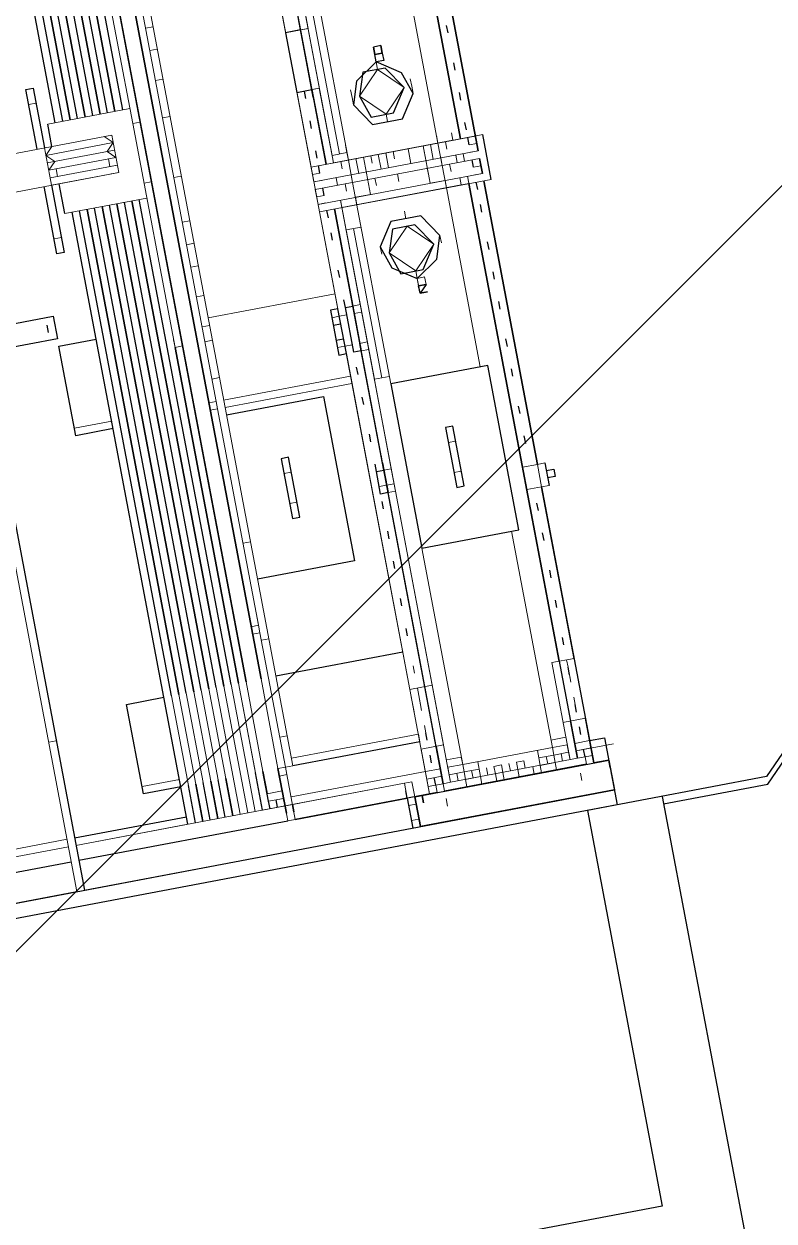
# Model space of a CAD drawing. Extents: x 407440 to 411585, y 6041728 to 6045069.
# Drawn here: x 408245.25 to 408250.91, y 6044238.02 to 6044247.07 of the extents above; entities that cross this region are included whole.
import ezdxf

# ---------------------------------------------------------------- set-up
doc = ezdxf.new("R2010")
doc.units = 0
doc.header["$LTSCALE"] = 5
doc.linetypes.add('foc-TIELINE', pattern=[1.875, 1.25, -0.625])
doc.layers.add('P-PROPOSED-EXISTING-H', color=59, linetype='Continuous')
doc.layers.add('T-TIE', color=201, linetype='foc-TIELINE')

# ---------------------------------------------------------------- blocks, each defined once
blk = doc.blocks.new('P-RIG-877')
at = {"layer": 'T-TIE', "linetype": 'ByBlock', "lineweight": 25}
for points in [[(-1.1366, -19.3106), (-1.1366, -19.1499), (-1.217, -19.0695), (-1.217, -18.8514), (-3.295, -18.8514), (-3.295, -19.0695), (-3.3294, -19.1039)], [(-1.217, -18.8628), (-1.217, -19.081), (-1.1481, -19.1499), (-1.1481, -19.4254), (-0.5396, -19.4254), (-0.5396, -24.2129), (-0.4248, -24.2129), (-0.31, -24.2129), (-0.31, -19.4254), (0.287, -19.4254), (0.287, -19.1499), (0.3674, -19.081), (0.3674, -18.8628), (2.4339, -18.8628), (2.4339, -19.081), (2.5143, -19.1499), (2.4454, -19.0695), (2.4454, -18.8514), (0.3559, -18.8514), (0.3559, -19.0695), (0.3215, -19.1039)], [(-1.1481, -19.3106), (-0.4248, -19.3106), (-0.4248, -33.0186), (-4.0871, -33.0186), (-4.0871, -28.7477)], [(-1.6647, -19.391), (-1.6647, -19.3795), (-1.6532, -19.3795), (-1.6532, -19.391)], [(-1.5614, -20.4701), (-1.171, -20.4701), (-1.171, -19.3795)], [(-1.217, -19.3795), (-1.2055, -19.3795), (-1.217, -19.3795), (-1.171, -19.3795), (-1.171, -19.678), (-1.217, -19.678), (-1.217, -19.3795), (-1.217, -19.4024), (-1.2858, -19.4024)], [(-1.2514, -19.4024), (-1.2514, -19.3795), (-1.1481, -19.3795), (-1.1481, -20.8834), (-1.2514, -20.8834), (-1.2514, -20.6538)], [(-2.1125, -19.391), (-2.1813, -19.391)], [(-1.6762, -19.391), (-1.6417, -19.391)], [(-2.3421, -19.4139), (-2.3535, -19.4139)], [(-2.2847, -19.4139), (-2.2961, -19.4139)], [(-2.2387, -19.4139), (-2.2502, -19.4139)], [(-2.1928, -19.4139), (-2.2043, -19.4139)], [(-2.1699, -19.4139), (-2.1813, -19.4139)], [(-2.1354, -19.4139), (-2.1469, -19.4139)], [(-2.101, -19.4139), (-2.1125, -19.4139)], [(-2.0665, -19.4139), (-2.078, -19.4139)], [(-2.0091, -19.4139), (-2.0206, -19.4139)], [(-1.9632, -19.4139), (-1.9747, -19.4139)], [(-1.9173, -19.4139), (-1.9288, -19.4139)], [(-1.8599, -19.4139), (-1.8714, -19.4139)], [(-1.814, -19.4139), (-1.8254, -19.4139)], [(-1.7566, -19.4139), (-1.768, -19.4139)], [(-1.7106, -19.4139), (-1.7221, -19.4139)], [(-1.3777, -19.4024), (-1.6417, -19.4024), (-1.217, -19.4024), (-1.2284, -19.4024)], [(-1.6073, -19.4139), (-1.6188, -19.4139)], [(-1.5614, -19.4139), (-1.5729, -19.4139)], [(-1.504, -19.4139), (-1.5155, -19.4139)], [(-1.4581, -19.4139), (-1.4695, -19.4139)], [(-1.4006, -19.4139), (-1.4121, -19.4139)], [(-1.3547, -19.4139), (-1.3662, -19.4139)], [(-1.2973, -19.4139), (-1.3088, -19.4139)], [(-1.2629, -19.4139), (-1.2744, -19.4139)], [(-1.2284, -19.4139), (-1.2399, -19.4139)], [(-1.217, -19.4139), (-1.217, -19.632)], [(-3.272, -19.4254), (-2.1813, -19.4254), (-3.1342, -19.4254)], [(-1.3777, -19.4254), (-2.1125, -19.4254), (-1.2284, -19.4254), (-1.2858, -19.4254)], [(-2.3306, -19.5172), (-2.3421, -19.5172), (-2.3306, -19.5172), (-2.3421, -19.5172), (-2.3421, -19.5287), (-2.3306, -19.5287), (-2.3421, -19.5287), (-2.3306, -19.5287)], [(-2.388, -19.632), (-2.388, -19.655), (-2.2961, -19.655), (-2.2961, -19.632), (-2.1813, -19.632), (-3.272, -19.632)], [(-2.2961, -19.632), (-2.2847, -19.632), (-2.3995, -19.632), (-2.411, -19.632)], [(-1.2858, -19.632), (-1.2284, -19.632), (-2.1125, -19.632), (-1.9632, -19.632), (-1.9747, -19.632)], [(-1.7106, -19.632), (-1.8943, -19.632), (-1.9058, -19.632)], [(-1.7221, -19.632), (-1.6762, -19.632), (-1.6762, -19.6435), (-1.7106, -19.6435), (-1.7106, -19.632), (-1.7221, -19.632), (-1.7336, -19.632)], [(-1.4351, -19.632), (-1.6762, -19.632), (-1.6877, -19.632)], [(-2.2847, -19.6435), (-2.2961, -19.6435)], [(-2.2387, -19.6435), (-2.2502, -19.6435)], [(-2.1928, -19.6435), (-2.2043, -19.6435)], [(-2.1699, -19.6435), (-2.1813, -19.6435)], [(-2.1354, -19.6435), (-2.1469, -19.6435)], [(-2.101, -19.6435), (-2.1125, -19.6435)], [(-2.0665, -19.6435), (-2.078, -19.6435)], [(-2.0091, -19.6435), (-2.0206, -19.6435)], [(-1.9632, -19.6435), (-1.9747, -19.6435)], [(-1.8599, -19.6435), (-1.8714, -19.6435)], [(-1.814, -19.6435), (-1.8254, -19.6435)], [(-1.7566, -19.6435), (-1.768, -19.6435)], [(-1.7106, -19.6435), (-1.7221, -19.6435)], [(-1.6532, -19.6435), (-1.6647, -19.6435)], [(-1.6073, -19.6435), (-1.6188, -19.6435)], [(-1.5614, -19.6435), (-1.5729, -19.6435)], [(-1.504, -19.6435), (-1.5155, -19.6435)], [(-1.4581, -19.6435), (-1.4695, -19.6435)], [(-1.2973, -19.6435), (-1.3088, -19.6435)], [(-1.2629, -19.6435), (-1.2744, -19.6435)], [(-1.2284, -19.6435), (-1.2399, -19.6435)], [(-1.217, -19.655), (-1.217, -19.6435), (-1.217, -19.8617), (-1.217, -19.6895), (-1.2284, -19.6895)], [(-1.9402, -19.6665), (-1.9402, -19.655)], [(-1.9173, -19.6665), (-1.9173, -19.655)], [(-1.4351, -19.655), (-1.4351, -19.8502)], [(-1.2973, -19.655), (-1.2973, -19.8502)], [(-1.171, -19.678), (-1.217, -19.678), (-1.171, -19.678)], [(-1.8369, -19.8502), (-1.8369, -19.7009), (-1.5843, -19.7009), (-1.5843, -19.8502)], [(-1.217, -19.6895), (-1.171, -19.6895)], [(-3.2376, -19.8846), (-3.2605, -19.8846), (-3.2605, -19.8961), (-1.4351, -19.8961), (-3.2376, -19.8961)], [(-1.2399, -19.8731), (-1.2514, -19.8731)], [(-1.2399, -19.8846), (-1.2514, -19.8846)], [(-1.217, -20.1946), (-1.217, -19.8731)], [(-1.2399, -19.8961), (-1.2514, -19.8961), (-1.2973, -19.8961), (-1.2629, -19.8961)], [(-2.3191, -19.942), (-3.2605, -19.942), (-3.2605, -19.9305), (-2.3191, -19.9305), (-3.2605, -19.9305), (-3.2605, -19.9191), (-2.3191, -19.9191)], [(-1.4351, -19.9191), (-2.1813, -19.9191)], [(-1.2399, -19.9076), (-1.2973, -19.9076)], [(-1.4351, -19.942), (-2.1813, -19.942)], [(-2.3191, -19.988), (-3.2605, -19.988), (-3.2605, -19.965), (-2.3191, -19.965)], [(-1.4351, -19.965), (-2.1813, -19.965)], [(-1.2399, -19.965), (-1.2973, -19.965)], [(-1.4351, -19.988), (-2.1813, -19.988)], [(-1.2399, -19.988), (-1.2973, -19.988)], [(-2.3191, -20.0109), (-3.2605, -20.0109), (-3.2605, -20.0224)], [(-1.4351, -20.0109), (-2.1813, -20.0109)], [(-1.2399, -20.0109), (-1.2973, -20.0109)], [(-2.3191, -20.0224), (-3.2605, -20.0224), (-3.2605, -20.1946)], [(-1.2399, -20.0224), (-2.1813, -20.0224)], [(-1.8484, -20.0224), (-1.8484, -20.0798), (-1.9862, -20.0798), (-1.9862, -20.0224)], [(-1.2973, -20.0224), (-1.2973, -20.0798), (-1.4351, -20.0798), (-1.4351, -20.0224)], [(-1.2514, -20.1946), (-1.2514, -20.0224)], [(-2.2847, -20.0568), (-2.3765, -20.0568), (-2.3765, -20.0454), (-2.2847, -20.0454)], [(-2.2847, -20.0339), (-2.3191, -20.0339)], [(-2.1813, -20.0339), (-2.2273, -20.0339)], [(-2.2273, -20.0454), (-2.1239, -20.0454), (-2.1239, -20.0568), (-2.2273, -20.0568)], [(-2.0206, -20.2979), (-2.0321, -20.2979), (-2.0321, -20.0798), (-1.9976, -20.0798), (-1.9976, -20.2979), (-2.0091, -20.2979)], [(-2.0091, -20.0913), (-2.0206, -20.0913)], [(-1.9976, -20.1946), (-1.171, -20.1946)], [(-1.217, -20.4701), (-1.217, -20.2061)]]:
    blk.add_lwpolyline(points, dxfattribs=at)
at = {"layer": 'T-TIE', "linetype": 'ByBlock', "lineweight": 18}
for points in [[(-1.2399, -19.4254), (-1.2399, -19.368)], [(-1.194, -19.3795), (-1.2055, -19.3795)], [(-2.1125, -19.391), (-2.1125, -19.655), (-2.1813, -19.655), (-2.1813, -19.5976), (-2.6635, -19.5976)], [(-2.6635, -19.4598), (-2.1813, -19.4598), (-2.1813, -19.391)], [(-1.6762, -19.4024), (-1.6762, -19.391)], [(-1.6417, -19.4024), (-1.6417, -19.391)], [(-2.1813, -19.6435), (-2.1699, -19.6435), (-2.1699, -19.655), (-2.1813, -19.655), (-2.1813, -19.4024), (-2.1699, -19.4024), (-2.1699, -19.4139), (-2.1813, -19.4139)], [(-2.1584, -19.4024), (-2.1584, -19.4139)], [(-2.1469, -19.6435), (-2.1354, -19.6435), (-2.1354, -19.655), (-2.1469, -19.655), (-2.1239, -19.655), (-2.1239, -19.4024), (-2.1239, -19.4139)], [(-2.1469, -19.4139), (-2.1354, -19.4139), (-2.1354, -19.4024), (-2.1469, -19.4024)], [(-1.6417, -19.4254), (-1.6417, -19.4024), (-1.6762, -19.4024), (-1.6762, -19.4254)], [(-1.217, -19.4828), (-1.2284, -19.4828), (-1.2399, -19.4828), (-1.2284, -19.4828), (-1.2399, -19.4828), (-1.2399, -19.4598), (-1.2284, -19.4598), (-1.2399, -19.4598), (-1.2514, -19.4598), (-1.2399, -19.4598), (-1.2514, -19.4598), (-1.2514, -19.4369), (-1.2399, -19.4369), (-1.2284, -19.4369), (-1.3777, -19.4369), (-1.3777, -19.4024)], [(-1.3547, -19.4139), (-1.3432, -19.4139), (-1.3662, -19.4139), (-1.3777, -19.4139)], [(-1.3662, -19.4024), (-1.3432, -19.4024)], [(-1.3088, -19.4139), (-1.2973, -19.4139), (-1.3088, -19.4139), (-1.3203, -19.4139)], [(-1.3088, -19.4024), (-1.2973, -19.4024)], [(-1.2858, -19.4369), (-1.2858, -19.4024)], [(-1.2399, -19.4024), (-1.2514, -19.4024), (-1.2399, -19.4024), (-1.2399, -19.4254), (-1.2284, -19.4254), (-1.2284, -19.6206), (-1.2399, -19.6206), (-1.2514, -19.6206), (-1.2514, -19.5976), (-1.2399, -19.5976), (-1.2514, -19.5976), (-1.2629, -19.5976), (-1.2629, -19.6206)], [(-1.2629, -19.4254), (-1.2514, -19.4254), (-1.2514, -19.4024)], [(-1.217, -19.4024), (-1.2629, -19.4024)], [(-1.2284, -19.4254), (-1.2284, -19.4024), (-1.217, -19.4024)], [(-1.2284, -19.4139), (-1.217, -19.4139)], [(-2.1813, -19.4254), (-3.1342, -19.4254), (-3.272, -19.4254), (-3.2835, -19.4254), (-3.272, -19.4254)], [(-3.2261, -19.4254), (-2.1813, -19.4254), (-2.1813, -19.6206), (-2.2961, -19.6206), (-2.2961, -19.632), (-2.2961, -19.6206), (-2.2961, -19.655)], [(-2.1469, -19.4254), (-2.1584, -19.4254)], [(-1.2858, -19.4254), (-1.3777, -19.4254), (-2.1239, -19.4254)], [(-1.9632, -19.632), (-1.9632, -19.6206), (-2.1125, -19.6206), (-2.1125, -19.4254), (-1.2858, -19.4254), (-1.2284, -19.4254), (-1.2399, -19.4254)], [(-1.2858, -19.655), (-1.2284, -19.655), (-1.2284, -19.632), (-1.217, -19.632), (-1.217, -19.4254)], [(-1.194, -19.4254), (-1.2055, -19.4254)], [(-3.008, -19.632), (-3.0194, -19.632), (-3.0194, -19.6206), (-3.0424, -19.6206), (-3.0424, -19.632), (-3.0424, -19.6206), (-3.1342, -19.6206), (-2.1813, -19.6206), (-2.1813, -19.4369), (-2.1928, -19.4369)], [(-2.1699, -19.4484), (-2.1813, -19.4484)], [(-2.1584, -19.4369), (-2.1469, -19.4369)], [(-2.1354, -19.4484), (-2.1469, -19.4484)], [(-1.217, -19.4598), (-1.2284, -19.4598), (-1.2399, -19.4598), (-1.2514, -19.4598), (-1.2514, -19.4369), (-1.2514, -19.4598), (-1.2514, -19.5976), (-1.5843, -19.5976)], [(-1.5843, -19.4598), (-1.2514, -19.4598), (-1.2399, -19.4598), (-1.2284, -19.4598), (-1.2399, -19.4598), (-1.2399, -19.4369)], [(-1.2629, -19.4369), (-1.2629, -19.4598)], [(-1.2284, -19.4484), (-1.2399, -19.4484)], [(-2.1928, -19.4598), (-2.1813, -19.4598), (-2.1125, -19.4598), (-2.1239, -19.4598), (-2.1125, -19.4598), (-1.8369, -19.4598)], [(-2.1813, -19.4828), (-2.1813, -19.4598), (-2.1813, -19.4828)], [(-2.1584, -19.4598), (-2.1469, -19.4598)], [(-2.1239, -19.4828), (-2.1239, -19.4598), (-2.1239, -19.4828)], [(-1.2514, -19.4598), (-1.2514, -19.5976), (-1.2514, -19.4598)], [(-1.2399, -19.4598), (-1.2284, -19.4598), (-1.2399, -19.4598)], [(-1.2284, -19.4828), (-1.2284, -19.4598)], [(-2.2617, -19.4828), (-2.2732, -19.4828), (-2.2847, -19.4828)], [(-2.1813, -19.4713), (-2.1584, -19.4713)], [(-2.1699, -19.4828), (-2.1813, -19.4828), (-2.1813, -19.5746)], [(-2.1813, -19.4828), (-2.1239, -19.4828), (-2.1813, -19.4828)], [(-2.1354, -19.4828), (-2.1469, -19.4828)], [(-2.0321, -19.4828), (-2.0436, -19.4828)], [(-1.2399, -19.4828), (-1.2514, -19.4828)], [(-1.2399, -19.4828), (-1.2514, -19.4828)], [(-1.2399, -19.4713), (-1.2284, -19.4713)], [(-1.2399, -19.4713), (-1.2399, -19.4713)], [(-1.2284, -19.4713), (-1.2284, -19.4713)], [(-2.2732, -19.4943), (-2.2732, -19.4943)], [(-2.1584, -19.5058), (-2.1813, -19.5058), (-2.1584, -19.5058)], [(-2.0321, -19.4943), (-2.0321, -19.4943)], [(-1.217, -19.5172), (-1.2284, -19.5172), (-1.2399, -19.5172), (-1.2399, -19.5058), (-1.2284, -19.5058)], [(-1.217, -19.4943), (-1.2284, -19.4943)], [(-2.3306, -19.5172), (-2.3191, -19.5172), (-2.3191, -19.5287), (-2.3076, -19.5287), (-2.3191, -19.5287)], [(-1.9747, -19.5287), (-1.9862, -19.5287), (-1.9862, -19.5172), (-1.9747, -19.5172)], [(-1.7336, -19.5287), (-1.7336, -19.5172)], [(-1.6877, -19.5287), (-1.6877, -19.5172)], [(-2.3421, -19.5287), (-2.3191, -19.5287), (-2.3421, -19.5287)], [(-2.3076, -19.5287), (-2.3076, -19.5287)], [(-2.2387, -19.5287), (-2.2387, -19.5287)], [(-2.1699, -19.5287), (-2.1813, -19.5287)], [(-2.1584, -19.5402), (-2.1813, -19.5402)], [(-2.1354, -19.5287), (-2.1469, -19.5287)], [(-2.0665, -19.5287), (-2.0665, -19.5287)], [(-1.9976, -19.5287), (-1.9976, -19.5287)], [(-1.9632, -19.5287), (-1.9862, -19.5287), (-1.9632, -19.5287)], [(-1.2284, -19.5287), (-1.2399, -19.5287)], [(-1.217, -19.5517), (-1.2284, -19.5517), (-1.2399, -19.5517), (-1.2399, -19.5402), (-1.2284, -19.5402), (-1.217, -19.5402)], [(-2.1813, -19.5517), (-2.1584, -19.5517)], [(-2.2617, -19.5746), (-2.2732, -19.5746), (-2.2847, -19.5746)], [(-2.2732, -19.5632), (-2.2732, -19.5632)], [(-2.1699, -19.5632), (-2.1813, -19.5632)], [(-2.1813, -19.5746), (-2.1239, -19.5746), (-2.1813, -19.5746)], [(-2.1813, -19.5976), (-2.1813, -19.5746), (-2.1813, -19.5976)], [(-2.1354, -19.5632), (-2.1469, -19.5632)], [(-2.1239, -19.5746), (-2.1239, -19.5976), (-2.1239, -19.5746)], [(-2.0321, -19.5746), (-2.0436, -19.5746)], [(-2.0321, -19.5632), (-2.0321, -19.5632)], [(-1.2514, -19.5746), (-1.2399, -19.5746), (-1.2514, -19.5746), (-1.2399, -19.5746), (-1.2284, -19.5746), (-1.2399, -19.5746), (-1.2399, -19.5976), (-1.2514, -19.5976), (-1.2399, -19.5976), (-1.2284, -19.5976), (-1.2284, -19.5746), (-1.2399, -19.5746)], [(-1.2284, -19.5632), (-1.2399, -19.5632)], [(-1.2399, -19.5746), (-1.2284, -19.5746), (-1.2399, -19.5746)], [(-1.217, -19.5746), (-1.2284, -19.5746)], [(-2.1584, -19.5861), (-2.1813, -19.5861)], [(-1.2399, -19.5861), (-1.2284, -19.5861)], [(-1.2399, -19.5861), (-1.2399, -19.5861)], [(-1.2284, -19.5861), (-1.2284, -19.5861)], [(-2.1928, -19.5976), (-2.1928, -19.6206), (-2.4224, -19.6206), (-2.4224, -19.6091), (-2.1928, -19.6091)], [(-1.8369, -19.5976), (-2.1469, -19.5976), (-2.1813, -19.5976), (-2.1928, -19.5976), (-2.2043, -19.5976)], [(-2.1699, -19.6091), (-2.1813, -19.6091)], [(-2.1469, -19.5976), (-2.1584, -19.5976)], [(-2.1354, -19.6091), (-2.1469, -19.6091)], [(-2.078, -19.5976), (-2.078, -19.6206), (-1.8484, -19.6206), (-1.8484, -19.5976)], [(-2.078, -19.6091), (-1.8484, -19.6091)], [(-1.2399, -19.6206), (-1.2399, -19.5976), (-1.2284, -19.5976), (-1.2399, -19.5976), (-1.2284, -19.5976), (-1.2399, -19.5976), (-1.2514, -19.5976), (-1.2514, -19.6206), (-1.2514, -19.5976), (-1.2399, -19.5976), (-1.2284, -19.5976), (-1.217, -19.5976)], [(-1.2284, -19.6091), (-1.2399, -19.6091)], [(-2.388, -19.655), (-2.388, -19.6206), (-2.388, -19.632), (-2.388, -19.6206), (-3.008, -19.6206), (-3.008, -19.632), (-3.1228, -19.632), (-3.1228, -19.655), (-2.1584, -19.655), (-2.1584, -19.6435)], [(-2.1584, -19.655), (-3.1228, -19.655), (-3.0194, -19.655), (-3.0194, -19.6435), (-3.0194, -19.6206), (-3.0194, -19.632), (-3.0194, -19.6206)], [(-2.1239, -19.6206), (-2.1125, -19.6206), (-2.1239, -19.6206), (-1.3777, -19.6206), (-1.2284, -19.6206), (-1.2284, -19.632), (-1.2399, -19.632), (-1.2399, -19.655)], [(-1.9058, -19.632), (-1.9058, -19.6206)], [(-1.3777, -19.6206), (-1.3777, -19.655), (-1.8943, -19.655), (-1.217, -19.655), (-1.2858, -19.655), (-1.2858, -19.6206), (-1.6762, -19.6206), (-1.6762, -19.632), (-1.6762, -19.6206), (-1.7106, -19.6206), (-1.7106, -19.632), (-1.7106, -19.6206), (-1.8943, -19.6206), (-1.8943, -19.632), (-1.8943, -19.6206)], [(-1.7106, -19.6435), (-1.7106, -19.6206)], [(-1.6877, -19.6435), (-1.6877, -19.6206)], [(-1.2399, -19.632), (-1.2284, -19.632), (-1.2858, -19.632), (-1.3777, -19.632), (-1.4351, -19.632)], [(-1.2514, -19.8617), (-1.2514, -19.655), (-1.2514, -19.632)], [(-1.194, -19.632), (-1.2055, -19.632)], [(-2.1239, -19.6435), (-2.1239, -19.655), (-2.1469, -19.655)], [(-1.9517, -19.6665), (-1.9517, -19.655), (-1.9517, -19.6435)], [(-1.9058, -19.6665), (-1.9058, -19.655), (-1.9058, -19.6435)], [(-1.4006, -19.6435), (-1.4121, -19.6435)], [(-1.3662, -19.6435), (-1.3777, -19.6435)], [(-1.2973, -19.6435), (-1.3088, -19.6435), (-1.2973, -19.6435), (-1.3088, -19.6435), (-1.3203, -19.6435)], [(-1.2284, -19.6435), (-1.217, -19.6435)], [(-3.1342, -19.655), (-2.1813, -19.655)], [(-1.9517, -19.655), (-2.1125, -19.655), (-1.9632, -19.655), (-2.1125, -19.655)], [(-1.9058, -19.655), (-1.3777, -19.655)], [(-1.8599, -19.8502), (-1.8599, -19.655)], [(-1.8484, -19.8502), (-1.8484, -19.655)], [(-1.4351, -19.655), (-1.4351, -19.8502)], [(-1.3432, -19.655), (-1.3662, -19.655)], [(-1.2973, -19.655), (-1.3088, -19.655), (-1.3088, -19.8502)], [(-1.2284, -19.6895), (-1.217, -19.6895), (-1.2399, -19.6895), (-1.2399, -19.678), (-1.217, -19.678), (-1.2055, -19.678), (-1.2055, -19.6895), (-1.2055, -19.678), (-1.194, -19.678), (-1.1825, -19.678), (-1.1825, -19.6895), (-1.1825, -19.678)], [(-1.2399, -19.8617), (-1.2399, -19.6895), (-1.2399, -20.1946), (-1.2399, -20.0224)], [(-1.171, -20.1946), (-1.171, -19.6895)], [(-1.7336, -19.7813), (-1.7336, -19.7698)], [(-1.6877, -19.7813), (-1.6877, -19.7698)], [(-1.8943, -19.8617), (-1.8943, -19.8502), (-3.2031, -19.8502)], [(-2.6406, -19.8617), (-2.6406, -19.8731), (-2.652, -19.8731), (-2.652, -19.8617), (-2.6406, -19.8617), (-1.8599, -19.8617), (-1.8484, -19.8617), (-1.8599, -19.8617), (-1.8599, -19.8731), (-1.8484, -19.8731), (-1.8484, -19.8617), (-1.8599, -19.8617), (-1.8484, -19.8617), (-1.5155, -19.8617), (-1.5155, -19.8731), (-1.5269, -19.8731)], [(-2.4339, -19.8502), (-2.4339, -19.8617)], [(-2.3995, -19.8502), (-2.3995, -19.8617)], [(-2.3535, -19.8502), (-2.3535, -19.8617)], [(-2.2961, -19.8617), (-2.2961, -19.8502)], [(-2.2043, -19.8617), (-2.2043, -19.8502)], [(-2.1354, -19.8502), (-2.1354, -19.8617)], [(-2.101, -19.8502), (-2.101, -19.8617)], [(-2.0665, -19.8502), (-2.0665, -19.8617)], [(-2.0206, -19.8617), (-2.0206, -19.8502)], [(-1.9747, -19.8617), (-1.9747, -19.8502)], [(-1.9517, -19.8502), (-1.9517, -19.8617)], [(-1.2973, -19.8617), (-1.2858, -19.8617), (-1.2973, -19.8617), (-1.2973, -19.8502), (-1.8943, -19.8502)], [(-1.8484, -19.8617), (-1.8484, -19.8731), (-1.8484, -19.8617)], [(-1.6417, -19.8617), (-1.6417, -19.8502)], [(-1.5155, -19.8731), (-1.504, -19.8731), (-1.504, -19.8617), (-1.5155, -19.8617), (-1.5155, -19.8731), (-1.504, -19.8731), (-1.5155, -19.8731), (-1.5269, -19.8731), (-1.5155, -19.8731), (-1.504, -19.8731), (-1.504, -19.8617), (-1.5155, -19.8617), (-1.5269, -19.8617), (-1.5155, -19.8617), (-1.504, -19.8617), (-1.2973, -19.8617), (-1.2858, -19.8617), (-1.217, -19.8617), (-1.217, -20.1946)], [(-1.4925, -19.8502), (-1.4925, -19.8617)], [(-1.3432, -19.8502), (-1.3432, -19.8617)], [(-1.2858, -19.8731), (-1.2858, -19.8617), (-1.2858, -19.8731)], [(-1.2399, -19.9076), (-1.2399, -19.8502)], [(-1.8599, -19.8731), (-1.8484, -19.8731), (-1.8599, -19.8731), (-1.8484, -19.8731), (-1.8599, -19.8731), (-1.8714, -19.8731)], [(-1.4351, -19.8731), (-1.2973, -19.8731), (-1.4351, -19.8731)], [(-1.2858, -19.8731), (-1.2973, -19.8731), (-1.2858, -19.8731), (-1.2973, -19.8731), (-1.3088, -19.8731)], [(-1.2629, -19.8961), (-1.2629, -19.8731), (-1.2744, -19.8731)], [(-1.217, -19.8731), (-1.2744, -19.8731)], [(-1.2514, -19.8961), (-1.2514, -19.8731)], [(-2.5487, -19.8961), (-2.5487, -19.9076), (-2.2961, -19.9076), (-2.2961, -19.8961)], [(-2.2043, -19.9076), (-2.2043, -19.8961)], [(-1.9517, -19.8961), (-1.9517, -19.9076), (-1.9632, -19.9076)], [(-2.3191, -20.0339), (-2.3191, -19.9076)], [(-2.2961, -19.9076), (-1.9517, -19.9076)], [(-2.1813, -20.0339), (-2.1813, -19.9076)], [(-1.2399, -19.9076), (-1.4351, -19.9076), (-1.2973, -19.9076)], [(-1.2399, -19.9191), (-1.4351, -19.9191)], [(-2.2847, -19.942), (-2.2273, -19.942), (-2.2847, -19.942)], [(-2.2847, -20.0339), (-2.2732, -20.0454), (-2.2617, -20.0339), (-2.2502, -20.0454), (-2.2502, -20.0339), (-2.2387, -20.0339), (-2.2387, -20.0454), (-2.2387, -19.942), (-2.2387, -19.9535), (-2.2502, -19.9535), (-2.2502, -19.942), (-2.2617, -19.9535), (-2.2732, -19.942), (-2.2847, -19.9535)], [(-2.2847, -20.1716), (-2.2847, -19.942)], [(-2.2732, -20.0454), (-2.2732, -19.942), (-2.2732, -20.0454)], [(-2.2617, -19.942), (-2.2617, -20.0454), (-2.2617, -19.942)], [(-2.2502, -20.0454), (-2.2502, -19.942), (-2.2502, -20.0454)], [(-2.2502, -19.942), (-2.2502, -20.0454)], [(-2.2273, -20.1716), (-2.2273, -19.942), (-2.2273, -20.0454), (-2.2387, -20.0454), (-2.2387, -19.942)], [(-2.2273, -20.0339), (-2.2273, -20.0454), (-2.2273, -19.942), (-2.2273, -19.9535)], [(-1.2399, -19.942), (-1.4351, -19.942)], [(-1.2973, -19.9535), (-1.4351, -19.9535), (-1.2973, -19.9535)], [(-1.2973, -19.965), (-1.4351, -19.965)], [(-1.2973, -19.9765), (-1.4351, -19.9765), (-1.2973, -19.9765)], [(-1.2973, -19.988), (-1.4351, -19.988)], [(-1.2973, -19.9994), (-1.4351, -19.9994), (-1.2973, -19.9994)], [(-1.2973, -20.0109), (-1.4351, -20.0109)], [(-1.9862, -20.0798), (-1.9862, -20.0224)], [(-1.8599, -20.0798), (-1.8599, -20.0224)], [(-1.4351, -20.0224), (-1.4351, -20.0798)], [(-1.3088, -20.0224), (-1.3088, -20.0798)], [(-2.3535, -20.0568), (-2.3535, -20.0454)], [(-2.2847, -20.0454), (-2.2273, -20.0454), (-2.2847, -20.0454)], [(-2.1469, -20.0568), (-2.1469, -20.0454)], [(-1.171, -20.4701), (-1.171, -20.2061), (-1.9976, -20.2061)], [(-1.4006, -20.1946), (-1.4006, -20.2061)], [(-1.2514, -20.3209), (-1.2514, -20.2061)], [(-1.2399, -20.3209), (-1.2399, -20.2061)], [(-1.217, -20.4701), (-1.217, -20.2061)]]:
    blk.add_lwpolyline(points, dxfattribs=at)
at = {"layer": 'T-TIE', "linetype": 'ByBlock', "lineweight": 25}
for points in [[(-2.5487, -19.4024), (-2.1584, -19.4024)], [(-2.1469, -19.4024), (-2.1239, -19.4024)], [(-2.1125, -19.4024), (-1.6762, -19.4024)], [(-1.5843, -19.4484), (-1.8369, -19.4484), (-1.8369, -19.5976), (-1.5843, -19.5976)], [(-2.3191, -19.5287), (-2.2961, -19.5632), (-2.2617, -19.5746), (-2.2273, -19.5517), (-2.2273, -19.5058), (-2.2617, -19.4828), (-2.2961, -19.4943)], [(-1.9862, -19.5287), (-2.0091, -19.4943), (-2.0436, -19.4828), (-2.078, -19.5058), (-2.078, -19.5517), (-2.0436, -19.5746), (-2.0091, -19.5632)], [(-2.2732, -19.4943), (-2.3076, -19.5172), (-2.3076, -19.5517), (-2.2732, -19.5632), (-2.2387, -19.5517), (-2.2387, -19.5172)], [(-2.2732, -19.4943), (-2.3076, -19.5172), (-2.3076, -19.5517), (-2.2732, -19.5632), (-2.2387, -19.5517), (-2.2387, -19.5172)], [(-2.0321, -19.4943), (-2.0665, -19.5172), (-2.0665, -19.5517), (-2.0321, -19.5632), (-1.9976, -19.5517), (-1.9976, -19.5172)], [(-2.0321, -19.4943), (-2.0665, -19.5172), (-2.0665, -19.5517), (-2.0321, -19.5632), (-1.9976, -19.5517), (-1.9976, -19.5172)], [(-2.3191, -19.5287), (-2.3306, -19.5287), (-2.3306, -19.5172), (-2.3306, -19.5287), (-2.3306, -19.5172), (-2.3191, -19.5172)], [(-1.9747, -19.5172), (-1.9747, -19.5287), (-1.9747, -19.5172), (-1.9747, -19.5287)], [(-1.9747, -19.5172), (-1.9632, -19.5287), (-1.9747, -19.5287)], [(-1.9632, -19.5172), (-1.9632, -19.5287)], [(-1.6647, -19.5172), (-1.7566, -19.5172), (-1.7566, -19.5287), (-1.6647, -19.5287)], [(-1.8943, -19.632), (-1.8943, -19.6435), (-1.9632, -19.6435), (-1.9632, -19.632)], [(-1.9632, -19.655), (-1.9632, -19.6665), (-1.8943, -19.6665), (-1.8943, -19.655)], [(-1.217, -19.6665), (-1.2055, -19.6665)], [(-1.6647, -19.7698), (-1.7566, -19.7698), (-1.7566, -19.7813), (-1.6647, -19.7813)], [(-1.2399, -19.8617), (-1.2284, -19.8617)], [(-1.4351, -19.8731), (-3.2835, -19.8731)], [(-1.2284, -19.8731), (-1.2973, -19.8731)], [(-1.9517, -19.9076), (-1.4351, -19.9076)], [(-2.1813, -19.9305), (-1.4351, -19.9305)], [(-3.2605, -19.9535), (-2.3191, -19.9535)], [(-2.1813, -19.9535), (-1.4351, -19.9535)], [(-1.2973, -19.9535), (-1.2399, -19.9535)], [(-3.2605, -19.9765), (-2.3191, -19.9765)], [(-2.1813, -19.9765), (-1.4351, -19.9765)], [(-1.2973, -19.9765), (-1.2399, -19.9765)], [(-3.2605, -19.9994), (-2.3191, -19.9994)], [(-2.1813, -19.9994), (-1.4351, -19.9994)], [(-1.2973, -19.9994), (-1.2399, -19.9994)]]:
    blk.add_lwpolyline(points, close=True, dxfattribs=at)
at = {"layer": 'T-TIE', "linetype": 'ByBlock', "lineweight": 18}
for points in [[(-2.1584, -19.4024), (-2.1584, -19.655)], [(-2.1469, -19.4024), (-2.1469, -19.655)], [(-2.1125, -19.4369), (-2.1239, -19.4369), (-2.1125, -19.4369), (-2.1125, -19.6206)], [(-1.2514, -19.4828), (-1.2399, -19.4828)], [(-1.2284, -19.4828), (-1.2399, -19.4828)], [(-2.2732, -19.4943), (-2.3076, -19.5172), (-2.3076, -19.5517), (-2.2732, -19.5632), (-2.2387, -19.5517), (-2.2387, -19.5172)], [(-2.2732, -19.4943), (-2.3076, -19.5172), (-2.3076, -19.5517), (-2.2732, -19.5632), (-2.2387, -19.5517), (-2.2387, -19.5172)], [(-2.2732, -19.5632), (-2.2387, -19.5287), (-2.2732, -19.4943), (-2.3076, -19.5287)], [(-2.0321, -19.4943), (-2.0665, -19.5172), (-2.0665, -19.5517), (-2.0321, -19.5632), (-1.9976, -19.5517), (-1.9976, -19.5172)], [(-2.0321, -19.4943), (-2.0665, -19.5172), (-2.0665, -19.5517), (-2.0321, -19.5632), (-1.9976, -19.5517), (-1.9976, -19.5172)], [(-2.0321, -19.5632), (-1.9976, -19.5287), (-2.0321, -19.4943), (-2.0665, -19.5287)], [(-2.2387, -19.5287), (-2.2273, -19.5287)], [(-2.0895, -19.5287), (-2.078, -19.5287)], [(-1.9976, -19.5287), (-1.9862, -19.5287)], [(-2.1239, -19.5976), (-2.1125, -19.5976)], [(-2.1584, -19.6206), (-2.1469, -19.6206)], [(-1.9517, -19.6206), (-1.9517, -19.632)], [(-1.3547, -19.6435), (-1.3662, -19.6435), (-1.3432, -19.6435)], [(-1.9862, -19.655), (-1.9862, -19.8502)], [(-1.2858, -19.8731), (-1.2858, -19.8617), (-1.2973, -19.8617), (-1.2973, -19.8731)], [(-1.2514, -19.8731), (-1.2399, -19.8731)], [(-1.4351, -19.8961), (-1.2973, -19.8961)], [(-1.4351, -19.9305), (-1.2399, -19.9305)]]:
    blk.add_lwpolyline(points, close=True, dxfattribs=at)

msp = doc.modelspace()

# ---------------------------------------------------------------- hatches: boundary and pattern name
at = {"layer": 'P-PROPOSED-EXISTING-H'}
h = msp.add_hatch(dxfattribs=at)
h.set_pattern_fill('ANSI31', color=256, scale=3.498392, style=0)
h.set_pattern_definition([(45, (-2243.128, 2713.837), (-7.854113246, 7.854113246), [])])
edge = h.paths.add_edge_path()
edge.add_line((408709.2898, 6043818.2218), (408241.3049, 6043729.7131))
edge.add_line((408241.3049, 6043729.7131), (407794.4358, 6043645.198))
edge.add_line((407794.4358, 6043645.198), (407673.8299, 6044282.8949))
edge.add_line((407673.8299, 6044282.8949), (408123.6694, 6044351.8304))
edge.add_line((408123.6694, 6044351.8304), (408654.5747, 6044433.1889))
edge.add_line((408654.5747, 6044433.1889), (409028.9973, 6044539.8658))
edge.add_line((409028.9973, 6044539.8658), (409149.7259, 6043901.5203))
edge.add_line((409149.7259, 6043901.5203), (408898.7917, 6043854.0618))
edge.add_arc((408782.127, 6043952.0096), 152.33, 241.435078, 319.984322, ccw=False)

# ---------------------------------------------------------------- block references
at = {"layer": 'T-TIE', "linetype": 'ByBlock', "xscale": 4.999999999955019, "yscale": 4.999999999955019, "zscale": 4.999999999955019, "rotation": 280.7096999997605}
msp.add_blockref('P-RIG-877', (408346.0047, 6044253.5322), dxfattribs=at)

doc.saveas('drawing.dxf')
